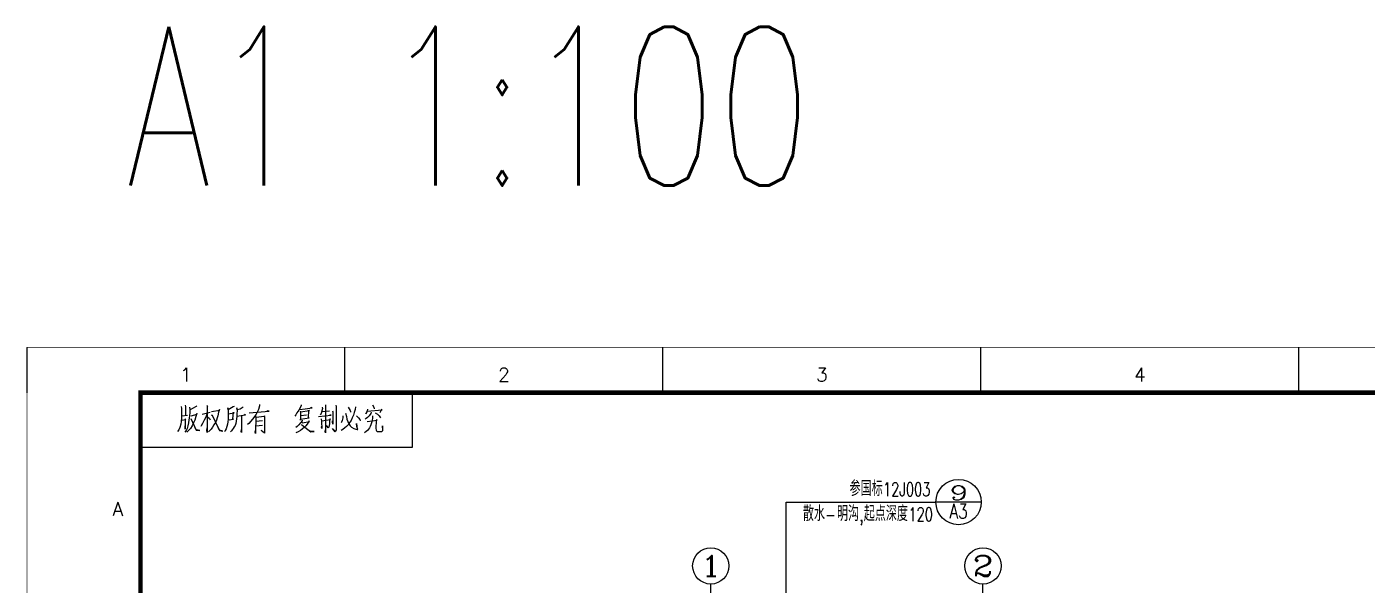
# Model space of a CAD drawing. Header units: millimetres. Extents: x 528985 to 634035, y -152849 to 423.
# Drawn here: x 537692 to 567238, y -98665 to -86359 of the extents above; entities that cross this region are included whole.
import ezdxf
from ezdxf.enums import TextEntityAlignment as Align

# ---------------------------------------------------------------- set-up
doc = ezdxf.new("R2010")
doc.units = ezdxf.units.MM
doc.header["$LTSCALE"] = 1000
for name, color, linetype in [('AXIS', 3, 'Continuous'), ('AXIS_TEXT', 7, 'Continuous'), ('DIM_IDEN', 3, 'Continuous'), ('PUB_TEXT', 7, 'Continuous')]:
    doc.layers.add(name, color=color, linetype=linetype)
doc.styles.add('_TCH_AXIS', font='COMPLEX', dxfattribs={"bigfont": 'GBCBIG'})
doc.styles.add('_TCH_DIM', font='SIMPLEX', dxfattribs={"bigfont": 'GBCBIG'})
doc.styles.add('_TCH_LABEL', font='COMPLEX', dxfattribs={"bigfont": 'GBCBIG'})
doc.styles.add('HZ', font='geditxt.shx', dxfattribs={"width": 0.75, "bigfont": 'hzfs_1.shx'})
doc.styles.get("Standard").update_dxf_attribs({"font": 'txt', "bigfont": 'gbcbig.shx'})

# ---------------------------------------------------------------- blocks, each defined once
blk = doc.blocks.new('GEDI_WK_A1')
at = {"color": 3}
for p, q in [((0, 584), (0, 594)), ((70.08, 584), (70.08, 594)), ((140.17, 584), (140.17, 594)), ((210.25, 584), (210.25, 594)), ((280.33, 584), (280.33, 594)), ((85, 572), (85, 584)), ((25, 572), (85, 572))]:
    blk.add_line(p, q, dxfattribs=at)
for points, const_width in [([(0, 0), (841, 0), (841, 594), (0, 594)], 0.1), ([(25, 10), (831, 10), (831, 584), (25, 584)], 1)]:
    blk.add_lwpolyline(points, close=True, dxfattribs=dict(at, const_width=const_width))
for s, p in [('1', (35.04, 588)), ('2', (105.12, 588)), ('3', (175.21, 588)), ('4', (245.29, 588))]:
    blk.add_text(s, height=3, dxfattribs=at).set_placement(p, align=Align.MIDDLE)
blk.add_text('A', height=3, dxfattribs=at).set_placement((20, 556.88), align=Align.CENTER)
blk = doc.blocks.new('GEDI_Copyright_2012')
at = {"color": 7, "lineweight": 0}
for points in [[(8.99, -3.43), (9.11, -3.83), (9.11, -5.03), (9.11, -5.93), (9.03, -6.73), (8.9, -7.33), (8.73, -8.03), (8.48, -8.53), (8.22, -8.93)], [(9.16, -5.48), (10.39, -5.28)], [(10.81, -3.53), (10.9, -4.03), (10.9, -4.68), (10.81, -5.53), (10.73, -6.33), (10.6, -7.03), (10.47, -7.68), (10.3, -8.23), (10.09, -8.72), (9.84, -9.08)], [(9.88, -3.13), (9.96, -3.43), (9.96, -5.33)], [(11.2, -5.43), (12.56, -5.08), (12.47, -4.93), (12.26, -5.58), (12, -6.38), (11.75, -6.98), (11.45, -7.63), (11.03, -8.23), (10.6, -8.68), (10.26, -9.03)], [(12.43, -3.23), (12.34, -3.38), (11.53, -3.88), (10.98, -4.13)], [(14.72, -4.88), (14.42, -5.73), (14.08, -6.43), (13.74, -7.13), (13.45, -7.63), (13.36, -7.78)], [(13.62, -5.08), (15.4, -4.68)], [(14.64, -3.13), (14.81, -3.38), (14.76, -3.33), (14.72, -9.13), (14.68, -8.72), (14.72, -8.13)], [(14.72, -5.63), (15.27, -6.03), (15.4, -6.33)], [(15.7, -4.48), (17.52, -4.18), (17.44, -4.03), (17.27, -4.68), (17.1, -5.43), (16.93, -5.93), (16.76, -6.43), (16.55, -6.93), (16.21, -7.48), (15.91, -7.98), (15.61, -8.43), (15.32, -8.72), (15.02, -8.98)], [(15.61, -5.23), (15.87, -5.28), (17.44, -8.72), (18.2, -8.83), (17.44, -8.63), (17.14, -8.08)], [(20.67, -3.38), (20.5, -3.48), (19.35, -4.13), (19.27, -3.73), (19.4, -4.13), (19.4, -5.43), (19.35, -6.23), (19.31, -6.78), (19.22, -7.33), (19.1, -7.83), (18.93, -8.33), (18.72, -8.68), (18.54, -8.98)], [(19.48, -6.38), (19.56, -6.33), (20.54, -6.18), (20.41, -6.23), (20.54, -4.68), (20.63, -4.88), (19.44, -5.13)], [(22.67, -3.58), (21.99, -3.98), (21.35, -4.13), (21.26, -3.73), (21.35, -4.33), (21.31, -4.93), (21.26, -5.58), (21.22, -6.13), (21.13, -6.63), (21.05, -7.18), (20.92, -7.58), (20.71, -7.88), (20.5, -8.23), (20.28, -8.53), (20.07, -8.78), (19.86, -8.98)], [(21.31, -5.53), (23.22, -5.23), (23.09, -5.18), (22.88, -5.28)], [(22.28, -5.43), (22.28, -9.13), (22.24, -8.88), (22.28, -8.48)], [(26.28, -2.98), (26.28, -3.23), (26.02, -4.08), (25.76, -4.68), (25.51, -5.08), (25.04, -5.83), (24.36, -6.63), (23.9, -7.13), (23.6, -7.38)], [(23.98, -4.83), (28.4, -4.43), (28.14, -4.33)], [(25.34, -5.53), (25.43, -5.73), (25.38, -9.03), (25.38, -9.33), (25.34, -9.03), (25.38, -8.68)], [(25.43, -5.73), (27.38, -5.53), (27.38, -5.43), (27.47, -5.53), (27.38, -5.58), (27.38, -9.08), (27.34, -9.28), (26.66, -8.63), (27.34, -9.18)], [(28.14, -4.33), (27.8, -4.48)], [(35.45, -3.03), (35.49, -3.23), (34.98, -4.18), (34.52, -4.83), (34.26, -5.23), (34.05, -5.53)], [(35.11, -4.08), (36.34, -3.93), (37.87, -3.68), (37.75, -3.63), (37.49, -3.73)], [(35.24, -4.43), (35.28, -4.73), (35.32, -5.58), (35.32, -6.38), (35.28, -6.23), (37.19, -5.93), (37.07, -5.93), (37.15, -4.23), (37.28, -4.38), (35.28, -4.68)], [(36.64, -5.28), (35.36, -5.48)], [(39.27, -5.63), (42.08, -5.33), (42.03, -5.33), (41.87, -5.28), (41.65, -5.38)], [(40.12, -3.58), (40.16, -3.88), (39.83, -4.93), (39.66, -5.23)], [(40.12, -4.48), (41.74, -4.33)], [(40.8, -3.03), (40.84, -3.28), (40.8, -9.23), (40.72, -8.88), (40.8, -8.53)], [(42.33, -4.33), (42.42, -4.58), (42.42, -7.33), (42.33, -6.83), (42.37, -6.53)], [(43.1, -3.13), (43.18, -3.43), (43.14, -8.23), (43.14, -8.53), (43.1, -8.78), (43.05, -8.88), (42.97, -8.98), (42.37, -8.23), (43.05, -8.88)], [(47.43, -3.48), (47.39, -4.03), (47.17, -4.73), (47, -5.28), (46.71, -5.88), (46.45, -6.48), (46.2, -6.88), (45.86, -7.38), (45.47, -7.78), (45.09, -8.13), (44.67, -8.48), (44.24, -8.72)], [(44.67, -5.43), (44.63, -5.93), (44.5, -6.48), (44.37, -6.83), (44.24, -7.03)], [(45.26, -4.88), (45.43, -5.63), (45.56, -6.18), (45.77, -6.68), (45.99, -7.23), (46.24, -7.63), (46.58, -7.93), (47.05, -8.28), (47.51, -8.43), (47.81, -8.48), (47.94, -8.48), (47.73, -7.78), (47.64, -7.13), (47.81, -8.48)], [(45.82, -3.53), (46.07, -3.93), (46.24, -4.28), (46.32, -4.48), (46.32, -4.63)], [(47.64, -5.43), (48.07, -5.93), (48.36, -6.28), (48.49, -6.58)], [(51.21, -5.48), (51.21, -5.83), (51.08, -6.58), (50.95, -7.03), (50.83, -7.43), (50.7, -7.78), (50.53, -8.13), (50.32, -8.43), (50.06, -8.68), (49.77, -8.93), (49.43, -9.18)], [(50.91, -4.68), (50.83, -4.98), (50.44, -5.43), (50.06, -5.83), (49.81, -6.03), (49.55, -6.23)], [(50.06, -3.98), (50.02, -4.33), (49.94, -4.58), (49.85, -4.83), (49.77, -4.98), (49.68, -5.03), (50.02, -4.43), (53.29, -4.13), (53.16, -4.03), (52.78, -4.83)], [(51.21, -3.03), (51.47, -3.58), (51.55, -3.93)], [(51.76, -4.78), (52.27, -5.13), (52.65, -5.43), (52.83, -5.68), (52.91, -5.88)], [(9.11, -6.38), (10.01, -6.28), (9.92, -6.13), (9.92, -8.38), (9.88, -8.08), (9.88, -7.68)], [(11.15, -6.08), (12.34, -8.63), (13.15, -8.68), (12.38, -8.58), (12.17, -8.28)], [(26.96, -6.58), (25.47, -6.73)], [(25.47, -7.68), (26.96, -7.53)], [(35.71, -6.38), (35.71, -6.53), (34.98, -7.43), (34.56, -7.78), (34.26, -8.03)], [(35.62, -6.88), (35.75, -6.98), (37.28, -6.68), (37.23, -6.53), (36.77, -7.33), (36.47, -7.68), (36.17, -7.98), (35.71, -8.38), (35.28, -8.72), (34.81, -8.98), (34.26, -9.23)], [(35.54, -7.38), (35.62, -7.43), (37.57, -8.98), (38.3, -8.93), (37.57, -8.93), (37.32, -8.78)], [(39.87, -6.13), (39.95, -6.68), (39.95, -6.78), (40, -8.28), (39.95, -7.98), (40, -7.73)], [(40, -6.58), (41.95, -6.28), (41.82, -6.13), (41.74, -6.53), (41.69, -7.18), (41.61, -7.63), (41.57, -7.93), (41.44, -8.08), (41.06, -7.58), (41.48, -8.03)], [(49.98, -6.68), (52.19, -6.43), (52.06, -6.28), (52.02, -6.58), (51.93, -8.18), (51.97, -8.63), (52.06, -8.78), (52.19, -8.88), (52.4, -8.88), (52.61, -8.88), (53.21, -8.88), (53.42, -8.78), (53.46, -8.72), (53.42, -7.68), (53.42, -8.78)]]:
    blk.add_lwpolyline(points, dxfattribs=at)

msp = doc.modelspace()

# ---------------------------------------------------------------- linework, layer by layer
at = {"layer": 'AXIS'}
for p, q in [((552769.1, -100861.7), (552769.1, -98640.7)), ((558769.1, -100861.7), (558769.1, -98640.7))]:
    msp.add_line(p, q, dxfattribs=at)
for centre in [(552769.1, -98240.7), (558769.1, -98240.7)]:
    msp.add_circle(centre, 400, dxfattribs=at)
at = {"layer": 'DIM_IDEN'}
for p, q in [((554430.5, -96832.4), (557730.6, -96832.4)), ((554430.5, -101058.9), (554430.5, -96832.4)), ((558730.6, -96832.4), (557730.6, -96832.4))]:
    msp.add_line(p, q, dxfattribs=at)
msp.add_circle((558230.6, -96832.4), 500, dxfattribs=at)

# ---------------------------------------------------------------- block references
at = {"xscale": 100, "yscale": 100, "zscale": 100}
for name, p in [('GEDI_WK_A1', (537697.3, -152824.2)), ('GEDI_Copyright_2012', (540194.1, -94386.6))]:
    msp.add_blockref(name, p, dxfattribs=at)

# ---------------------------------------------------------------- texts
at = {"color": 7, "style": 'HZ', "width": 0.7}
msp.add_text('A1 1:100', height=3500, dxfattribs=at).set_placement((539875.5, -89858.5))
at = {"layer": 'AXIS_TEXT', "style": '_TCH_AXIS'}
for s, width, p, p2 in [('1', 2.333333, (552542.8, -98466.9), (552995.4, -98466.9)), ('2', 1.5, (558542.8, -98466.9), (558995.4, -98466.9))]:
    msp.add_text(s, height=452.5, dxfattribs=dict(at, width=width)).set_placement(p, p2, align=Align.FIT)
at = {"layer": 'PUB_TEXT', "style": '_TCH_DIM'}
for s, p in [('参国标', (555828.3, -96701.4)), ('散水', (554799.6, -97253.9)), ('明沟', (555551.1, -97253.9)), ('起点深度', (556142.6, -97253.9))]:
    msp.add_text(s, height=337.59, dxfattribs=at).set_placement(p)
at = {"layer": 'PUB_TEXT', "style": '_TCH_DIM', "width": 0.705882}
for s, p in [('12J003', (556565.6, -96701.4)), ('-', (555291.1, -97253.9)), ('120', (557125.6, -97253.9)), (',', (556042.6, -97253.9))]:
    msp.add_text(s, height=297.5, dxfattribs=at).set_placement(p)
at = {"layer": 'PUB_TEXT', "style": '_TCH_LABEL'}
for s, height, width, p, p2 in [('9', 322, 1.875, (558029.3, -96792.2), (558431.8, -96792.2)), ('A3', 321.99, 0.75, (558029.3, -97194.7), (558431.8, -97194.7))]:
    msp.add_text(s, height=height, dxfattribs=dict(at, width=width)).set_placement(p, p2, align=Align.FIT)

doc.saveas('drawing.dxf')
